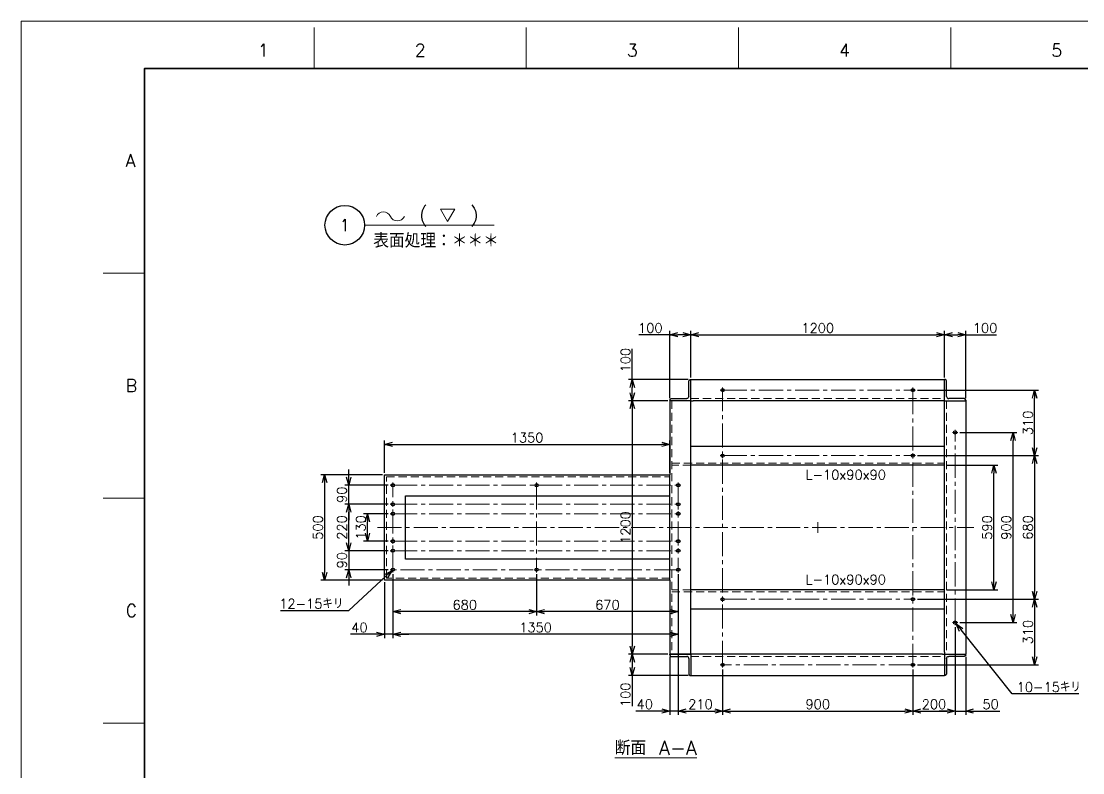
# Model space of a CAD drawing. Header units: millimetres. Extents: x 0 to 12423, y -72 to 8744.
# Drawn here: x 0 to 5022, y 5186 to 8744 of the extents above; entities that cross this region are included whole.
import ezdxf
from ezdxf import colors
from ezdxf.entities.mleader import LeaderData, LeaderLine
from ezdxf.enums import TextEntityAlignment as Align
from ezdxf.math import Vec2, Vec3

# ---------------------------------------------------------------- set-up
doc = ezdxf.new("R2010")
doc.units = ezdxf.units.MM
doc.header["$LTSCALE"] = 6
doc.header["$PDMODE"] = 99
doc.header["$PDSIZE"] = 1
doc.linetypes.add('CENTER2', pattern=[28.575, 19.05, -3.175, 3.175, -3.175])
doc.linetypes.add('HIDDEN', pattern=[9.525, 6.35, -3.175])
for name, color, linetype, lineweight in [('04_HIDDEN', 2, 'HIDDEN', 13), ('05_CENTER', 4, 'CENTER2', 13), ('07_TEXT', 3, 'Continuous', 13), ('08_DIM', 3, 'Continuous', 13), ('90_FRAME', 5, 'Continuous', 35)]:
    doc.layers.add(name, color=color, linetype=linetype, lineweight=lineweight)
doc.layers.add('10_DRAFT', color=8, linetype='Continuous', lineweight=0, plot=False)
doc.layers.add('91_BLANK', color=5, linetype='Continuous', lineweight=0, plot=False)
doc.styles.add('KSS_TXT', font='txt.shx', dxfattribs={"bigfont": 'extfont2.shx'})
doc.styles.get("Standard").update_dxf_attribs({"font": 'txt.shx', "bigfont": 'extfont2.shx'})
doc.dimstyles.new('KSS_DIM', dxfattribs={"dimscale": 15, "dimtxt": 3, "dimasz": 2.5, "dimexe": 1.25, "dimexo": 0.625, "dimtad": 1, "dimdsep": 46, "dimtxsty": 'KSS_TXT', "dimblk": 'OPEN30', "dimcen": 0, "dimazin": 2, "dimtfac": 0.75, "dimtmove": 0, "dimatfit": 3, "dimldrblk": 'OPEN30', "dimfxl": 1.25, "dimtolj": 1, "dimarcsym": 0})
doc.dimstyles.new('KSS_DIM$3', dxfattribs={"dimscale": 15, "dimtxt": 3, "dimasz": 2.5, "dimexe": 1.25, "dimexo": 0.625, "dimtad": 1, "dimtih": 1, "dimtoh": 1, "dimdsep": 46, "dimtxsty": 'KSS_TXT', "dimblk": 'OPEN30', "dimcen": 0, "dimazin": 2, "dimtfac": 0.75, "dimtofl": 0, "dimtmove": 0, "dimatfit": 3, "dimldrblk": 'OPEN30', "dimfxl": 1.25, "dimtolj": 1, "dimarcsym": 0})

# ---------------------------------------------------------------- blocks, each defined once
blk = doc.blocks.new('AM_BALLOON1')
at = {"transparency": 16777216}
blk.add_circle((0, 0), 5, dxfattribs=at)
blk.add_attdef('B_NUMBER', text='', height=3, dxfattribs=at).set_placement((0, 0), align=Align.MIDDLE_CENTER)
blk = doc.blocks.new('_OPEN')
at = {"color": 0, "linetype": 'ByBlock'}
for p, q in [((-1, 0.17), (0, 0)), ((0, 0), (-1, -0.17)), ((0, 0), (-1, 0))]:
    blk.add_line(p, q, dxfattribs=at)
blk = doc.blocks.new('p1ba05')
for centre, start, end in [((-2.95, 0.29), 24.2276, 155.5758), ((0, 1.62), 204.2276, 335.5758)]:
    blk.add_arc(centre, 1.62, start, end)
blk = doc.blocks.new('p1ba01')
for p, q in [((0, 0), (-1.5, 2.6)), ((-1.5, 2.6), (1.5, 2.6)), ((1.5, 2.6), (0, 0))]:
    blk.add_line(p, q)
blk = doc.blocks.new('A$C2B834F33')
at = {"color": 0}
for p, q in [((0, 0), (-100, 0)), ((-100, -3), (-100, 0)), ((0, 0), (0, -100)), ((-93, -10), (-20, -10)), ((-10, -20), (-10, -93)), ((-3, -100), (0, -100))]:
    blk.add_line(p, q, dxfattribs=at)
for centre, radius, start, end in [((-93, -3), 7, 180, 270), ((-20, -20), 10, 0, 90), ((-3, -93), 7, 180, 270)]:
    blk.add_arc(centre, radius, start, end, dxfattribs=at)
blk = doc.blocks.new('_Open30')
at = {"color": 0, "linetype": 'ByBlock', "lineweight": -2}
for p, q in [((-1, 0.27), (0, 0)), ((0, 0), (-1, -0.27)), ((0, 0), (-1, 0))]:
    blk.add_line(p, q, dxfattribs=at)
blk = doc.blocks.new('*D168')
at = {"layer": '08_DIM', "color": 0, "lineweight": -2, "transparency": 16777216}
for p, q in [((4377.8, 6642.5), (4620.7, 6642.5)), ((4601.9, 6090), (4601.9, 6605)), ((4377.8, 6052.5), (4620.7, 6052.5))]:
    blk.add_line(p, q, dxfattribs=at)
at = {"layer": 'Defpoints', "color": 0, "transparency": 16777216}
for p in [(4368.5, 6642.5), (4601.9, 6642.5), (4368.5, 6052.5)]:
    blk.add_point(p, dxfattribs=at)
at = {"layer": '08_DIM', "color": 0, "lineweight": -2, "transparency": 16777216, "xscale": 37.5, "yscale": 37.5, "zscale": 37.5}
for p, rotation in [((4601.9, 6642.5), 90), ((4601.9, 6052.5), 270)]:
    blk.add_blockref('_Open30', p, dxfattribs=dict(at, rotation=rotation))
at = {"layer": '08_DIM', "color": 0, "transparency": 16777216, "insert": (4570.1, 6347.5), "char_height": 45, "attachment_point": 5, "rotation": 90, "style": 'KSS_TXT'}
blk.add_mtext('\\A1;590', dxfattribs=at)
blk = doc.blocks.new('*D169')
at = {"layer": '08_DIM', "color": 0, "lineweight": -2, "transparency": 16777216}
for p, q in [((4240.2, 6687.5), (4813.5, 6687.5)), ((4794.8, 6650), (4794.8, 6045)), ((4240.2, 6007.5), (4813.5, 6007.5))]:
    blk.add_line(p, q, dxfattribs=at)
at = {"layer": 'Defpoints', "color": 0, "transparency": 16777216}
for p in [(4230.8, 6687.5), (4230.8, 6007.5), (4794.8, 6007.5)]:
    blk.add_point(p, dxfattribs=at)
at = {"layer": '08_DIM', "color": 0, "lineweight": -2, "transparency": 16777216, "xscale": 37.5, "yscale": 37.5, "zscale": 37.5}
for p, rotation in [((4794.8, 6687.5), 90), ((4794.8, 6007.5), 270)]:
    blk.add_blockref('_Open30', p, dxfattribs=dict(at, rotation=rotation))
at = {"layer": '08_DIM', "color": 0, "transparency": 16777216, "insert": (4762.9, 6347.5), "char_height": 45, "attachment_point": 5, "rotation": 90, "style": 'KSS_TXT'}
blk.add_mtext('\\A1;680', dxfattribs=at)
blk = doc.blocks.new('*D170')
at = {"layer": '08_DIM', "color": 0, "lineweight": -2, "transparency": 16777216}
for p, q in [((4240.2, 6007.5), (4813.5, 6007.5)), ((4794.8, 5970), (4794.8, 5735)), ((4240.2, 5697.5), (4813.5, 5697.5))]:
    blk.add_line(p, q, dxfattribs=at)
at = {"layer": 'Defpoints', "color": 0, "transparency": 16777216}
for p in [(4230.8, 6007.5), (4230.8, 5697.5), (4794.8, 5697.5)]:
    blk.add_point(p, dxfattribs=at)
at = {"layer": '08_DIM', "color": 0, "lineweight": -2, "transparency": 16777216, "xscale": 37.5, "yscale": 37.5, "zscale": 37.5}
for p, rotation in [((4794.8, 6007.5), 90), ((4794.8, 5697.5), 270)]:
    blk.add_blockref('_Open30', p, dxfattribs=dict(at, rotation=rotation))
at = {"layer": '08_DIM', "color": 0, "transparency": 16777216, "insert": (4762.9, 5852.5), "char_height": 45, "attachment_point": 5, "rotation": 90, "style": 'KSS_TXT'}
blk.add_mtext('\\A1;310', dxfattribs=at)
blk = doc.blocks.new('*D171')
at = {"layer": '08_DIM', "color": 0, "lineweight": -2, "transparency": 16777216}
for p, q in [((4440.2, 6797.5), (4711.2, 6797.5)), ((4692.5, 5935), (4692.5, 6760)), ((4440.2, 5897.5), (4711.2, 5897.5))]:
    blk.add_line(p, q, dxfattribs=at)
at = {"layer": 'Defpoints', "color": 0, "transparency": 16777216}
for p in [(4430.8, 6797.5), (4692.5, 6797.5), (4430.8, 5897.5)]:
    blk.add_point(p, dxfattribs=at)
at = {"layer": '08_DIM', "color": 0, "lineweight": -2, "transparency": 16777216, "xscale": 37.5, "yscale": 37.5, "zscale": 37.5}
for p, rotation in [((4692.5, 6797.5), 90), ((4692.5, 5897.5), 270)]:
    blk.add_blockref('_Open30', p, dxfattribs=dict(at, rotation=rotation))
at = {"layer": '08_DIM', "color": 0, "transparency": 16777216, "insert": (4660.6, 6347.5), "char_height": 45, "attachment_point": 5, "rotation": 90, "style": 'KSS_TXT'}
blk.add_mtext('\\A1;900', dxfattribs=at)
blk = doc.blocks.new('*D172')
at = {"layer": '08_DIM', "color": 0, "lineweight": -2, "transparency": 16777216}
for p, q in [((4240.2, 6997.5), (4813.5, 6997.5)), ((4794.8, 6725), (4794.8, 6960)), ((4240.2, 6687.5), (4813.5, 6687.5))]:
    blk.add_line(p, q, dxfattribs=at)
at = {"layer": 'Defpoints', "color": 0, "transparency": 16777216}
for p in [(4230.8, 6997.5), (4794.8, 6997.5), (4230.8, 6687.5)]:
    blk.add_point(p, dxfattribs=at)
at = {"layer": '08_DIM', "color": 0, "lineweight": -2, "transparency": 16777216, "xscale": 37.5, "yscale": 37.5, "zscale": 37.5}
for p, rotation in [((4794.8, 6997.5), 90), ((4794.8, 6687.5), 270)]:
    blk.add_blockref('_Open30', p, dxfattribs=dict(at, rotation=rotation))
at = {"layer": '08_DIM', "color": 0, "transparency": 16777216, "insert": (4762.9, 6842.5), "char_height": 45, "attachment_point": 5, "rotation": 90, "style": 'KSS_TXT'}
blk.add_mtext('\\A1;310', dxfattribs=at)
blk = doc.blocks.new('*D173')
at = {"layer": '08_DIM', "color": 0, "lineweight": -2, "transparency": 16777216}
for p, q in [((3318.5, 5675.8), (3318.5, 5460.2)), ((4218.5, 5675.8), (4218.5, 5460.2)), ((3356, 5478.9), (4181, 5478.9))]:
    blk.add_line(p, q, dxfattribs=at)
at = {"layer": 'Defpoints', "color": 0, "transparency": 16777216}
for p in [(3318.5, 5685.2), (4218.5, 5685.2), (4218.5, 5478.9)]:
    blk.add_point(p, dxfattribs=at)
at = {"layer": '08_DIM', "color": 0, "lineweight": -2, "transparency": 16777216, "xscale": 37.5, "yscale": 37.5, "zscale": 37.5, "rotation": 180}
blk.add_blockref('_Open30', (3318.5, 5478.9), dxfattribs=at)
at = {"layer": '08_DIM', "color": 0, "lineweight": -2, "transparency": 16777216, "xscale": 37.5, "yscale": 37.5, "zscale": 37.5}
blk.add_blockref('_Open30', (4218.5, 5478.9), dxfattribs=at)
at = {"layer": '08_DIM', "color": 0, "transparency": 16777216, "insert": (3768.5, 5510.8), "char_height": 45, "attachment_point": 5, "style": 'KSS_TXT'}
blk.add_mtext('\\A1;900', dxfattribs=at)
blk = doc.blocks.new('*D174')
at = {"layer": '08_DIM', "color": 0, "lineweight": -2, "transparency": 16777216}
for p, q in [((4418.5, 5875.8), (4418.5, 5460.2)), ((4218.5, 5675.8), (4218.5, 5460.2)), ((4256, 5478.9), (4381, 5478.9))]:
    blk.add_line(p, q, dxfattribs=at)
at = {"layer": 'Defpoints', "color": 0, "transparency": 16777216}
for p in [(4418.5, 5885.2), (4218.5, 5685.2), (4418.5, 5478.9)]:
    blk.add_point(p, dxfattribs=at)
at = {"layer": '08_DIM', "color": 0, "lineweight": -2, "transparency": 16777216, "xscale": 37.5, "yscale": 37.5, "zscale": 37.5, "rotation": 180}
blk.add_blockref('_Open30', (4218.5, 5478.9), dxfattribs=at)
at = {"layer": '08_DIM', "color": 0, "lineweight": -2, "transparency": 16777216, "xscale": 37.5, "yscale": 37.5, "zscale": 37.5}
blk.add_blockref('_Open30', (4418.5, 5478.9), dxfattribs=at)
at = {"layer": '08_DIM', "color": 0, "transparency": 16777216, "insert": (4318.5, 5510.8), "char_height": 45, "attachment_point": 5, "style": 'KSS_TXT'}
blk.add_mtext('\\A1;200', dxfattribs=at)
blk = doc.blocks.new('*D175')
at = {"layer": '08_DIM', "color": 0, "lineweight": -2, "transparency": 16777216}
for p, q in [((3108.5, 6125.8), (3108.5, 5460.2)), ((3318.5, 5675.8), (3318.5, 5460.2)), ((3146, 5478.9), (3281, 5478.9))]:
    blk.add_line(p, q, dxfattribs=at)
at = {"layer": 'Defpoints', "color": 0, "transparency": 16777216}
for p in [(3108.5, 6135.2), (3318.5, 5685.2), (3318.5, 5478.9)]:
    blk.add_point(p, dxfattribs=at)
at = {"layer": '08_DIM', "color": 0, "lineweight": -2, "transparency": 16777216, "xscale": 37.5, "yscale": 37.5, "zscale": 37.5, "rotation": 180}
blk.add_blockref('_Open30', (3108.5, 5478.9), dxfattribs=at)
at = {"layer": '08_DIM', "color": 0, "lineweight": -2, "transparency": 16777216, "xscale": 37.5, "yscale": 37.5, "zscale": 37.5}
blk.add_blockref('_Open30', (3318.5, 5478.9), dxfattribs=at)
at = {"layer": '08_DIM', "color": 0, "transparency": 16777216, "insert": (3213.5, 5510.8), "char_height": 45, "attachment_point": 5, "style": 'KSS_TXT'}
blk.add_mtext('\\A1;210', dxfattribs=at)
blk = doc.blocks.new('*D176')
at = {"layer": '08_DIM', "color": 0, "lineweight": -2, "transparency": 16777216}
for p, q in [((1758.5, 6125.8), (1758.5, 5823.7)), ((3108.5, 6125.8), (3108.5, 5823.7)), ((3071, 5842.4), (1796, 5842.4))]:
    blk.add_line(p, q, dxfattribs=at)
at = {"layer": 'Defpoints', "color": 0, "transparency": 16777216}
for p in [(1758.5, 6135.2), (3108.5, 6135.2), (1758.5, 5842.4)]:
    blk.add_point(p, dxfattribs=at)
at = {"layer": '08_DIM', "color": 0, "lineweight": -2, "transparency": 16777216, "xscale": 37.5, "yscale": 37.5, "zscale": 37.5, "rotation": 180}
blk.add_blockref('_Open30', (1758.5, 5842.4), dxfattribs=at)
at = {"layer": '08_DIM', "color": 0, "lineweight": -2, "transparency": 16777216, "xscale": 37.5, "yscale": 37.5, "zscale": 37.5}
blk.add_blockref('_Open30', (3108.5, 5842.4), dxfattribs=at)
at = {"layer": '08_DIM', "color": 0, "transparency": 16777216, "insert": (2433.5, 5874.3), "char_height": 45, "attachment_point": 5, "style": 'KSS_TXT'}
blk.add_mtext('\\A1;1350', dxfattribs=at)
blk = doc.blocks.new('*D177')
at = {"layer": '08_DIM', "color": 0, "lineweight": -2, "transparency": 16777216}
for p, q in [((2438.5, 6125.8), (2438.5, 5930.5)), ((3108.5, 6125.8), (3108.5, 5930.5)), ((3071, 5949.2), (2476, 5949.2))]:
    blk.add_line(p, q, dxfattribs=at)
at = {"layer": 'Defpoints', "color": 0, "transparency": 16777216}
for p in [(2438.5, 6135.2), (3108.5, 6135.2), (2438.5, 5949.2)]:
    blk.add_point(p, dxfattribs=at)
at = {"layer": '08_DIM', "color": 0, "lineweight": -2, "transparency": 16777216, "xscale": 37.5, "yscale": 37.5, "zscale": 37.5, "rotation": 180}
blk.add_blockref('_Open30', (2438.5, 5949.2), dxfattribs=at)
at = {"layer": '08_DIM', "color": 0, "lineweight": -2, "transparency": 16777216, "xscale": 37.5, "yscale": 37.5, "zscale": 37.5}
blk.add_blockref('_Open30', (3108.5, 5949.2), dxfattribs=at)
at = {"layer": '08_DIM', "color": 0, "transparency": 16777216, "insert": (2773.5, 5981.1), "char_height": 45, "attachment_point": 5, "style": 'KSS_TXT'}
blk.add_mtext('\\A1;670', dxfattribs=at)
blk = doc.blocks.new('*D178')
at = {"layer": '08_DIM', "color": 0, "lineweight": -2, "transparency": 16777216}
for p, q in [((1758.5, 6125.8), (1758.5, 5930.5)), ((2438.5, 6125.8), (2438.5, 5930.5)), ((2401, 5949.2), (1796, 5949.2))]:
    blk.add_line(p, q, dxfattribs=at)
at = {"layer": 'Defpoints', "color": 0, "transparency": 16777216}
for p in [(1758.5, 6135.2), (2438.5, 6135.2), (1758.5, 5949.2)]:
    blk.add_point(p, dxfattribs=at)
at = {"layer": '08_DIM', "color": 0, "lineweight": -2, "transparency": 16777216, "xscale": 37.5, "yscale": 37.5, "zscale": 37.5, "rotation": 180}
blk.add_blockref('_Open30', (1758.5, 5949.2), dxfattribs=at)
at = {"layer": '08_DIM', "color": 0, "lineweight": -2, "transparency": 16777216, "xscale": 37.5, "yscale": 37.5, "zscale": 37.5}
blk.add_blockref('_Open30', (2438.5, 5949.2), dxfattribs=at)
at = {"layer": '08_DIM', "color": 0, "transparency": 16777216, "insert": (2098.5, 5981.1), "char_height": 45, "attachment_point": 5, "style": 'KSS_TXT'}
blk.add_mtext('\\A1;680', dxfattribs=at)
blk = doc.blocks.new('*D179')
at = {"layer": '08_DIM', "color": 0, "lineweight": -2, "transparency": 16777216}
for p, q in [((1718.5, 6088.1), (1718.5, 5823.7)), ((1758.5, 6125.8), (1758.5, 5823.7)), ((1681, 5842.4), (1557.2, 5842.4)), ((1758.5, 5842.4), (1718.5, 5842.4)), ((1796, 5842.4), (1833.5, 5842.4))]:
    blk.add_line(p, q, dxfattribs=at)
at = {"layer": 'Defpoints', "color": 0, "transparency": 16777216}
for p in [(1758.5, 6135.2), (1718.5, 6097.5), (1718.5, 5842.4)]:
    blk.add_point(p, dxfattribs=at)
at = {"layer": '08_DIM', "color": 0, "lineweight": -2, "transparency": 16777216, "xscale": 37.5, "yscale": 37.5, "zscale": 37.5}
blk.add_blockref('_Open30', (1718.5, 5842.4), dxfattribs=at)
at = {"layer": '08_DIM', "color": 0, "lineweight": -2, "transparency": 16777216, "xscale": 37.5, "yscale": 37.5, "zscale": 37.5, "rotation": 180}
blk.add_blockref('_Open30', (1758.5, 5842.4), dxfattribs=at)
at = {"layer": '08_DIM', "color": 0, "transparency": 16777216, "insert": (1600.3, 5874.3), "char_height": 45, "attachment_point": 5, "style": 'KSS_TXT'}
blk.add_mtext('\\A1;40', dxfattribs=at)
blk = doc.blocks.new('*D180')
at = {"layer": '08_DIM', "color": 0, "lineweight": -2, "transparency": 16777216}
for p, q in [((1736.7, 6412.5), (1619.5, 6412.5)), ((1638.3, 6320), (1638.3, 6375)), ((1736.7, 6282.5), (1619.5, 6282.5))]:
    blk.add_line(p, q, dxfattribs=at)
at = {"layer": 'Defpoints', "color": 0, "transparency": 16777216}
for p in [(1638.3, 6412.5), (1746.1, 6412.5), (1746.1, 6282.5)]:
    blk.add_point(p, dxfattribs=at)
at = {"layer": '08_DIM', "color": 0, "lineweight": -2, "transparency": 16777216, "xscale": 37.5, "yscale": 37.5, "zscale": 37.5}
for p, rotation in [((1638.3, 6412.5), 90), ((1638.3, 6282.5), 270)]:
    blk.add_blockref('_Open30', p, dxfattribs=dict(at, rotation=rotation))
at = {"layer": '08_DIM', "color": 0, "transparency": 16777216, "insert": (1606.4, 6347.5), "char_height": 45, "attachment_point": 5, "rotation": 90, "style": 'KSS_TXT'}
blk.add_mtext('\\A1;130', dxfattribs=at)
blk = doc.blocks.new('*D181')
at = {"layer": '08_DIM', "color": 0, "lineweight": -2, "transparency": 16777216}
for p, q in [((1736.7, 6457.5), (1530.5, 6457.5)), ((1549.2, 6275), (1549.2, 6420)), ((1736.7, 6237.5), (1530.5, 6237.5))]:
    blk.add_line(p, q, dxfattribs=at)
at = {"layer": 'Defpoints', "color": 0, "transparency": 16777216}
for p in [(1549.2, 6457.5), (1746.1, 6457.5), (1746.1, 6237.5)]:
    blk.add_point(p, dxfattribs=at)
at = {"layer": '08_DIM', "color": 0, "lineweight": -2, "transparency": 16777216, "xscale": 37.5, "yscale": 37.5, "zscale": 37.5}
for p, rotation in [((1549.2, 6457.5), 90), ((1549.2, 6237.5), 270)]:
    blk.add_blockref('_Open30', p, dxfattribs=dict(at, rotation=rotation))
at = {"layer": '08_DIM', "color": 0, "transparency": 16777216, "insert": (1517.3, 6347.5), "char_height": 45, "attachment_point": 5, "rotation": 90, "style": 'KSS_TXT'}
blk.add_mtext('\\A1;220', dxfattribs=at)
blk = doc.blocks.new('*D182')
at = {"layer": '08_DIM', "color": 0, "lineweight": -2, "transparency": 16777216}
for p, q in [((1549.2, 6585), (1549.2, 6622.5)), ((1736.7, 6547.5), (1530.5, 6547.5)), ((1549.2, 6457.5), (1549.2, 6547.5)), ((1736.7, 6457.5), (1530.5, 6457.5)), ((1549.2, 6420), (1549.2, 6382.5))]:
    blk.add_line(p, q, dxfattribs=at)
at = {"layer": 'Defpoints', "color": 0, "transparency": 16777216}
for p in [(1549.2, 6547.5), (1746.1, 6547.5), (1746.1, 6457.5)]:
    blk.add_point(p, dxfattribs=at)
at = {"layer": '08_DIM', "color": 0, "lineweight": -2, "transparency": 16777216, "xscale": 37.5, "yscale": 37.5, "zscale": 37.5}
for p, rotation in [((1549.2, 6547.5), 270), ((1549.2, 6457.5), 90)]:
    blk.add_blockref('_Open30', p, dxfattribs=dict(at, rotation=rotation))
at = {"layer": '08_DIM', "color": 0, "transparency": 16777216, "insert": (1517.3, 6502.5), "char_height": 45, "attachment_point": 5, "rotation": 90, "style": 'KSS_TXT'}
blk.add_mtext('\\A1;90', dxfattribs=at)
blk = doc.blocks.new('*D183')
at = {"layer": '08_DIM', "color": 0, "lineweight": -2, "transparency": 16777216}
for p, q in [((1549.2, 6275), (1549.2, 6312.5)), ((1736.7, 6237.5), (1530.5, 6237.5)), ((1549.2, 6237.5), (1549.2, 6147.5)), ((1736.7, 6147.5), (1530.5, 6147.5)), ((1549.2, 6110), (1549.2, 6072.5))]:
    blk.add_line(p, q, dxfattribs=at)
at = {"layer": 'Defpoints', "color": 0, "transparency": 16777216}
for p in [(1746.1, 6237.5), (1549.2, 6147.5), (1746.1, 6147.5)]:
    blk.add_point(p, dxfattribs=at)
at = {"layer": '08_DIM', "color": 0, "lineweight": -2, "transparency": 16777216, "xscale": 37.5, "yscale": 37.5, "zscale": 37.5}
for p, rotation in [((1549.2, 6237.5), 270), ((1549.2, 6147.5), 90)]:
    blk.add_blockref('_Open30', p, dxfattribs=dict(at, rotation=rotation))
at = {"layer": '08_DIM', "color": 0, "transparency": 16777216, "insert": (1517.3, 6192.5), "char_height": 45, "attachment_point": 5, "rotation": 90, "style": 'KSS_TXT'}
blk.add_mtext('\\A1;90', dxfattribs=at)
blk = doc.blocks.new('*D184')
at = {"layer": '08_DIM', "color": 0, "lineweight": -2, "transparency": 16777216}
for p, q in [((1709.1, 6597.5), (1416.8, 6597.5)), ((1435.5, 6560), (1435.5, 6135)), ((1709.1, 6097.5), (1416.8, 6097.5))]:
    blk.add_line(p, q, dxfattribs=at)
at = {"layer": 'Defpoints', "color": 0, "transparency": 16777216}
for p in [(1718.5, 6597.5), (1435.5, 6097.5), (1718.5, 6097.5)]:
    blk.add_point(p, dxfattribs=at)
at = {"layer": '08_DIM', "color": 0, "lineweight": -2, "transparency": 16777216, "xscale": 37.5, "yscale": 37.5, "zscale": 37.5}
for p, rotation in [((1435.5, 6597.5), 90), ((1435.5, 6097.5), 270)]:
    blk.add_blockref('_Open30', p, dxfattribs=dict(at, rotation=rotation))
at = {"layer": '08_DIM', "color": 0, "transparency": 16777216, "insert": (1403.7, 6347.5), "char_height": 45, "attachment_point": 5, "rotation": 90, "style": 'KSS_TXT'}
blk.add_mtext('\\A1;500', dxfattribs=at)
blk = doc.blocks.new('*D185')
at = {"layer": '08_DIM', "color": 0, "lineweight": -2, "transparency": 16777216}
for p, q in [((2891.2, 7047.5), (2891.2, 7193.7)), ((3156.1, 7047.5), (2872.5, 7047.5)), ((2891.2, 6985), (2891.2, 7010)), ((3059.1, 6947.5), (2872.5, 6947.5))]:
    blk.add_line(p, q, dxfattribs=at)
at = {"layer": 'Defpoints', "color": 0, "transparency": 16777216}
for p in [(2891.2, 7047.5), (3165.5, 7047.5), (3068.5, 6947.5)]:
    blk.add_point(p, dxfattribs=at)
at = {"layer": '08_DIM', "color": 0, "lineweight": -2, "transparency": 16777216, "xscale": 37.5, "yscale": 37.5, "zscale": 37.5}
for p, rotation in [((2891.2, 7047.5), 90), ((2891.2, 6947.5), 270)]:
    blk.add_blockref('_Open30', p, dxfattribs=dict(at, rotation=rotation))
at = {"layer": '08_DIM', "color": 0, "transparency": 16777216, "insert": (2859.3, 7139.4), "char_height": 45, "attachment_point": 5, "rotation": 90, "style": 'KSS_TXT'}
blk.add_mtext('\\A1;100', dxfattribs=at)
blk = doc.blocks.new('*D186')
at = {"layer": '08_DIM', "color": 0, "lineweight": -2, "transparency": 16777216}
for p, q in [((3059.1, 6947.5), (2872.5, 6947.5)), ((2891.2, 6910), (2891.2, 5785)), ((3059.1, 5747.5), (2872.5, 5747.5))]:
    blk.add_line(p, q, dxfattribs=at)
at = {"layer": 'Defpoints', "color": 0, "transparency": 16777216}
for p in [(3068.5, 6947.5), (2891.2, 5747.5), (3068.5, 5747.5)]:
    blk.add_point(p, dxfattribs=at)
at = {"layer": '08_DIM', "color": 0, "lineweight": -2, "transparency": 16777216, "xscale": 37.5, "yscale": 37.5, "zscale": 37.5}
for p, rotation in [((2891.2, 6947.5), 90), ((2891.2, 5747.5), 270)]:
    blk.add_blockref('_Open30', p, dxfattribs=dict(at, rotation=rotation))
at = {"layer": '08_DIM', "color": 0, "transparency": 16777216, "insert": (2859.3, 6347.5), "char_height": 45, "attachment_point": 5, "rotation": 90, "style": 'KSS_TXT'}
blk.add_mtext('\\A1;1200', dxfattribs=at)
blk = doc.blocks.new('*D187')
at = {"layer": '08_DIM', "color": 0, "lineweight": -2, "transparency": 16777216}
for p, q in [((3059.1, 5747.5), (2872.5, 5747.5)), ((2891.2, 5710), (2891.2, 5685)), ((3156.1, 5647.5), (2872.5, 5647.5)), ((2891.2, 5647.5), (2891.2, 5501.2))]:
    blk.add_line(p, q, dxfattribs=at)
at = {"layer": 'Defpoints', "color": 0, "transparency": 16777216}
for p in [(3068.5, 5747.5), (2891.2, 5647.5), (3165.5, 5647.5)]:
    blk.add_point(p, dxfattribs=at)
at = {"layer": '08_DIM', "color": 0, "lineweight": -2, "transparency": 16777216, "xscale": 37.5, "yscale": 37.5, "zscale": 37.5}
for p, rotation in [((2891.2, 5747.5), 90), ((2891.2, 5647.5), 270)]:
    blk.add_blockref('_Open30', p, dxfattribs=dict(at, rotation=rotation))
at = {"layer": '08_DIM', "color": 0, "transparency": 16777216, "insert": (2859.3, 5555.6), "char_height": 45, "attachment_point": 5, "rotation": 90, "style": 'KSS_TXT'}
blk.add_mtext('\\A1;100', dxfattribs=at)
blk = doc.blocks.new('*D188')
at = {"layer": '08_DIM', "color": 0, "lineweight": -2, "transparency": 16777216}
for p, q in [((3068.5, 7259.9), (2922.2, 7259.9)), ((3068.5, 6959.9), (3068.5, 7278.7)), ((3131, 7259.9), (3106, 7259.9)), ((3168.5, 7056.9), (3168.5, 7278.7))]:
    blk.add_line(p, q, dxfattribs=at)
at = {"layer": 'Defpoints', "color": 0, "transparency": 16777216}
for p in [(3068.5, 7259.9), (3168.5, 7047.5), (3068.5, 6950.5)]:
    blk.add_point(p, dxfattribs=at)
at = {"layer": '08_DIM', "color": 0, "lineweight": -2, "transparency": 16777216, "xscale": 37.5, "yscale": 37.5, "zscale": 37.5, "rotation": 180}
blk.add_blockref('_Open30', (3068.5, 7259.9), dxfattribs=at)
at = {"layer": '08_DIM', "color": 0, "lineweight": -2, "transparency": 16777216, "xscale": 37.5, "yscale": 37.5, "zscale": 37.5}
blk.add_blockref('_Open30', (3168.5, 7259.9), dxfattribs=at)
at = {"layer": '08_DIM', "color": 0, "transparency": 16777216, "insert": (2976.6, 7291.8), "char_height": 45, "attachment_point": 5, "style": 'KSS_TXT'}
blk.add_mtext('\\A1;100', dxfattribs=at)
blk = doc.blocks.new('*D189')
at = {"layer": '08_DIM', "color": 0, "lineweight": -2, "transparency": 16777216}
for p, q in [((3168.5, 7056.9), (3168.5, 7278.7)), ((3206, 7259.9), (4331, 7259.9)), ((4368.5, 7056.9), (4368.5, 7278.7))]:
    blk.add_line(p, q, dxfattribs=at)
at = {"layer": 'Defpoints', "color": 0, "transparency": 16777216}
for p in [(4368.5, 7259.9), (3168.5, 7047.5), (4368.5, 7047.5)]:
    blk.add_point(p, dxfattribs=at)
at = {"layer": '08_DIM', "color": 0, "lineweight": -2, "transparency": 16777216, "xscale": 37.5, "yscale": 37.5, "zscale": 37.5, "rotation": 180}
blk.add_blockref('_Open30', (3168.5, 7259.9), dxfattribs=at)
at = {"layer": '08_DIM', "color": 0, "lineweight": -2, "transparency": 16777216, "xscale": 37.5, "yscale": 37.5, "zscale": 37.5}
blk.add_blockref('_Open30', (4368.5, 7259.9), dxfattribs=at)
at = {"layer": '08_DIM', "color": 0, "transparency": 16777216, "insert": (3768.5, 7291.8), "char_height": 45, "attachment_point": 5, "style": 'KSS_TXT'}
blk.add_mtext('\\A1;1200', dxfattribs=at)
blk = doc.blocks.new('*D190')
at = {"layer": '08_DIM', "color": 0, "lineweight": -2, "transparency": 16777216}
for p, q in [((4368.5, 7056.9), (4368.5, 7278.7)), ((4406, 7259.9), (4431, 7259.9)), ((4468.5, 6959.9), (4468.5, 7278.7)), ((4468.5, 7259.9), (4614.7, 7259.9))]:
    blk.add_line(p, q, dxfattribs=at)
at = {"layer": 'Defpoints', "color": 0, "transparency": 16777216}
for p in [(4468.5, 7259.9), (4368.5, 7047.5), (4468.5, 6950.5)]:
    blk.add_point(p, dxfattribs=at)
at = {"layer": '08_DIM', "color": 0, "lineweight": -2, "transparency": 16777216, "xscale": 37.5, "yscale": 37.5, "zscale": 37.5, "rotation": 180}
blk.add_blockref('_Open30', (4368.5, 7259.9), dxfattribs=at)
at = {"layer": '08_DIM', "color": 0, "lineweight": -2, "transparency": 16777216, "xscale": 37.5, "yscale": 37.5, "zscale": 37.5}
blk.add_blockref('_Open30', (4468.5, 7259.9), dxfattribs=at)
at = {"layer": '08_DIM', "color": 0, "transparency": 16777216, "insert": (4560.3, 7291.8), "char_height": 45, "attachment_point": 5, "style": 'KSS_TXT'}
blk.add_mtext('\\A1;100', dxfattribs=at)
blk = doc.blocks.new('*D192')
at = {"layer": '08_DIM', "color": 0, "lineweight": -2, "transparency": 16777216}
for p, q in [((1718.5, 6606.9), (1718.5, 6759.7)), ((1756, 6740.9), (3031, 6740.9)), ((3068.5, 6606.9), (3068.5, 6759.7))]:
    blk.add_line(p, q, dxfattribs=at)
at = {"layer": 'Defpoints', "color": 0, "transparency": 16777216}
for p in [(3068.5, 6740.9), (1718.5, 6597.5), (3068.5, 6597.5)]:
    blk.add_point(p, dxfattribs=at)
at = {"layer": '08_DIM', "color": 0, "lineweight": -2, "transparency": 16777216, "xscale": 37.5, "yscale": 37.5, "zscale": 37.5, "rotation": 180}
blk.add_blockref('_Open30', (1718.5, 6740.9), dxfattribs=at)
at = {"layer": '08_DIM', "color": 0, "lineweight": -2, "transparency": 16777216, "xscale": 37.5, "yscale": 37.5, "zscale": 37.5}
blk.add_blockref('_Open30', (3068.5, 6740.9), dxfattribs=at)
at = {"layer": '08_DIM', "color": 0, "transparency": 16777216, "insert": (2393.5, 6772.8), "char_height": 45, "attachment_point": 5, "style": 'KSS_TXT'}
blk.add_mtext('\\A1;1350', dxfattribs=at)
blk = doc.blocks.new('*D193')
at = {"layer": '08_DIM', "color": 0, "lineweight": -2, "transparency": 16777216}
for p, q in [((3108.5, 6125.8), (3108.5, 5460.2)), ((3068.5, 5735.1), (3068.5, 5460.2)), ((3031, 5478.9), (2907.2, 5478.9)), ((3108.5, 5478.9), (3068.5, 5478.9)), ((3146, 5478.9), (3183.5, 5478.9))]:
    blk.add_line(p, q, dxfattribs=at)
at = {"layer": 'Defpoints', "color": 0, "transparency": 16777216}
for p in [(3108.5, 6135.2), (3068.5, 5744.5), (3068.5, 5478.9)]:
    blk.add_point(p, dxfattribs=at)
at = {"layer": '08_DIM', "color": 0, "lineweight": -2, "transparency": 16777216, "xscale": 37.5, "yscale": 37.5, "zscale": 37.5}
blk.add_blockref('_Open30', (3068.5, 5478.9), dxfattribs=at)
at = {"layer": '08_DIM', "color": 0, "lineweight": -2, "transparency": 16777216, "xscale": 37.5, "yscale": 37.5, "zscale": 37.5, "rotation": 180}
blk.add_blockref('_Open30', (3108.5, 5478.9), dxfattribs=at)
at = {"layer": '08_DIM', "color": 0, "transparency": 16777216, "insert": (2950.3, 5510.8), "char_height": 45, "attachment_point": 5, "style": 'KSS_TXT'}
blk.add_mtext('\\A1;40', dxfattribs=at)
blk = doc.blocks.new('*D194')
at = {"layer": '08_DIM', "color": 0, "lineweight": -2, "transparency": 16777216}
for p, q in [((4418.5, 5875.8), (4418.5, 5460.2)), ((4468.5, 5735.1), (4468.5, 5460.2)), ((4381, 5478.9), (4343.5, 5478.9)), ((4418.5, 5478.9), (4468.5, 5478.9)), ((4506, 5478.9), (4629.7, 5478.9))]:
    blk.add_line(p, q, dxfattribs=at)
at = {"layer": 'Defpoints', "color": 0, "transparency": 16777216}
for p in [(4418.5, 5885.2), (4468.5, 5744.5), (4468.5, 5478.9)]:
    blk.add_point(p, dxfattribs=at)
at = {"layer": '08_DIM', "color": 0, "lineweight": -2, "transparency": 16777216, "xscale": 37.5, "yscale": 37.5, "zscale": 37.5}
blk.add_blockref('_Open30', (4418.5, 5478.9), dxfattribs=at)
at = {"layer": '08_DIM', "color": 0, "lineweight": -2, "transparency": 16777216, "xscale": 37.5, "yscale": 37.5, "zscale": 37.5, "rotation": 180}
blk.add_blockref('_Open30', (4468.5, 5478.9), dxfattribs=at)
at = {"layer": '08_DIM', "color": 0, "transparency": 16777216, "insert": (4586.6, 5510.8), "char_height": 45, "attachment_point": 5, "style": 'KSS_TXT'}
blk.add_mtext('\\A1;50', dxfattribs=at)
blk = doc.blocks.new('*D195')
at = {"layer": '08_DIM', "color": 0, "lineweight": -2, "transparency": 16777216}
for p, q in [((1550, 5954.8), (1725.4, 6116.9)), ((1227.1, 5954.8), (1550, 5954.8))]:
    blk.add_line(p, q, dxfattribs=at)
at = {"layer": 'Defpoints', "color": 0, "transparency": 16777216}
for p in [(1752.9, 6142.4), (1764, 6152.6)]:
    blk.add_point(p, dxfattribs=at)
at = {"layer": '08_DIM', "color": 0, "lineweight": -2, "transparency": 16777216, "xscale": 37.5, "yscale": 37.5, "zscale": 37.5, "rotation": 42.74506378973663}
blk.add_blockref('_Open30', (1752.9, 6142.4), dxfattribs=at)
at = {"layer": '08_DIM', "color": 0, "transparency": 16777216, "insert": (1372.6, 5986.7), "char_height": 45, "attachment_point": 5, "style": 'KSS_TXT'}
blk.add_mtext('\\A1;12-15キリ', dxfattribs=at)
blk = doc.blocks.new('*D196')
at = {"layer": '08_DIM', "color": 0, "lineweight": -2, "transparency": 16777216}
for p, q in [((4687.9, 5560.4), (4446.6, 5862.3)), ((5003.3, 5560.4), (4687.9, 5560.4))]:
    blk.add_line(p, q, dxfattribs=at)
at = {"layer": 'Defpoints', "color": 0, "transparency": 16777216}
for p in [(4413.8, 5903.4), (4423.1, 5891.6)]:
    blk.add_point(p, dxfattribs=at)
at = {"layer": '08_DIM', "color": 0, "lineweight": -2, "transparency": 16777216, "xscale": 37.5, "yscale": 37.5, "zscale": 37.5, "rotation": 128.6367521113721}
blk.add_blockref('_Open30', (4423.1, 5891.6), dxfattribs=at)
at = {"layer": '08_DIM', "color": 0, "transparency": 16777216, "insert": (4861.6, 5592.2), "char_height": 45, "attachment_point": 5, "style": 'KSS_TXT'}
blk.add_mtext('\\A1;10-15キリ', dxfattribs=at)

msp = doc.modelspace()

# ---------------------------------------------------------------- linework, layer by layer
at = {"color": 0}
for p, q in [((3168.456, 7047.493), (4368.456, 7047.493)), ((3068.456, 6947.493), (3068.456, 6597.493)), ((3168.456, 6947.493), (3178.456, 6947.493)), ((4358.456, 6947.493), (3178.456, 6947.493)), ((4368.456, 6947.493), (4358.456, 6947.493)), ((4368.456, 6937.493), (4368.456, 6947.493)), ((4368.456, 5757.493), (4368.456, 6937.493)), ((4468.456, 6947.493), (4468.456, 5747.493)), ((3168.456, 6732.493), (4368.456, 6732.493)), ((4368.456, 6642.493), (3168.456, 6642.493)), ((3068.456, 6097.493), (3068.456, 6597.493)), ((1818.456, 6197.493), (1818.456, 6497.493)), ((1818.456, 6497.493), (3068.456, 6497.493)), ((3068.456, 6197.493), (1818.456, 6197.493)), ((3068.456, 6097.493), (3068.456, 5747.493)), ((4368.456, 6052.493), (3168.456, 6052.493)), ((3168.456, 5962.493), (4368.456, 5962.493)), ((3068.456, 5747.493), (3168.456, 5747.493)), ((4358.456, 5747.493), (3168.456, 5747.493)), ((3168.456, 5747.493), (3168.456, 5647.493)), ((4358.456, 5747.493), (4368.456, 5747.493)), ((4368.456, 5757.493), (4368.456, 5747.493)), ((3168.456, 5647.493), (4368.456, 5647.493))]:
    msp.add_line(p, q, dxfattribs=at)
for points in [[(3168.456, 5747.493), (3168.456, 5747.493), (3168.456, 5747.493), (3168.456, 5747.493), (3168.456, 5747.493), (3168.456, 5747.493), (3168.456, 6947.493)], [(3068.456, 6097.493), (1718.456, 6097.493), (1718.456, 6597.493), (3068.456, 6597.493)]]:
    msp.add_lwpolyline(points, dxfattribs=at)
for centre in [(3318.456, 6997.493), (4218.456, 6997.493), (4418.456, 6797.493), (3318.456, 6687.493), (4218.456, 6687.493), (1758.456, 6547.493), (2438.456, 6547.493), (3108.456, 6547.493), (1758.456, 6457.493), (3108.456, 6457.493), (1758.456, 6412.493), (3108.456, 6412.493), (1758.456, 6282.493), (3108.456, 6282.493), (1758.456, 6237.493), (3108.456, 6237.493), (1758.456, 6147.493), (2438.456, 6147.493), (3108.456, 6147.493), (3318.456, 6007.493), (4218.456, 6007.493), (4418.456, 5897.493), (3318.456, 5697.493), (4218.456, 5697.493)]:
    msp.add_circle(centre, 7.5, dxfattribs=at)
at = {"layer": '04_HIDDEN'}
for p, q in [((3078.456, 6947.493), (3078.456, 5747.493)), ((3168.456, 6957.493), (4368.456, 6957.493)), ((4378.456, 6947.493), (4378.456, 5747.493)), ((3078.456, 6652.493), (4368.456, 6652.493)), ((3168.456, 6642.493), (3078.456, 6642.493)), ((1728.456, 6107.493), (1728.456, 6587.493)), ((1728.456, 6587.493), (3068.456, 6587.493)), ((3068.456, 6107.493), (1728.456, 6107.493)), ((3168.456, 6052.493), (3078.456, 6052.493)), ((3078.456, 6042.493), (4368.456, 6042.493)), ((3168.456, 5737.493), (4368.456, 5737.493))]:
    msp.add_line(p, q, dxfattribs=at)
at = {"layer": '05_CENTER'}
for p, q in [((3330.797, 6997.493), (3306.115, 6997.493)), ((3318.456, 6985.152), (3318.456, 7009.834)), ((4230.797, 6997.493), (4206.115, 6997.493)), ((4218.456, 6985.152), (4218.456, 7009.834)), ((4430.797, 6797.493), (4406.115, 6797.493)), ((4418.456, 6785.152), (4418.456, 6809.834)), ((4418.456, 5897.493), (4418.456, 6797.493)), ((3330.797, 6687.493), (3306.115, 6687.493)), ((3318.456, 6699.834), (3318.456, 6675.152)), ((3318.456, 6687.493), (4218.456, 6687.493)), ((4230.797, 6687.493), (4206.115, 6687.493)), ((4218.456, 6699.834), (4218.456, 6675.152)), ((1770.797, 6547.493), (1746.115, 6547.493)), ((1758.456, 6535.152), (1758.456, 6559.834)), ((2450.797, 6547.493), (2426.115, 6547.493)), ((2438.456, 6535.152), (2438.456, 6559.834)), ((2438.456, 6547.493), (2438.456, 6147.493)), ((3120.797, 6547.493), (3096.115, 6547.493)), ((3108.456, 6535.152), (3108.456, 6559.834)), ((1770.797, 6457.493), (1746.115, 6457.493)), ((1758.456, 6469.834), (1758.456, 6445.152)), ((1758.456, 6457.493), (3108.456, 6457.493)), ((3120.797, 6457.493), (3096.115, 6457.493)), ((3108.456, 6469.834), (3108.456, 6445.152)), ((1770.797, 6412.493), (1746.115, 6412.493)), ((1758.456, 6424.834), (1758.456, 6400.152)), ((1758.456, 6412.493), (3108.456, 6412.493)), ((3120.797, 6412.493), (3096.115, 6412.493)), ((3108.456, 6424.834), (3108.456, 6400.152)), ((1685.277, 6347.493), (4506.766, 6347.493)), ((1770.797, 6282.493), (1746.115, 6282.493)), ((1758.456, 6270.152), (1758.456, 6294.834)), ((1758.456, 6282.493), (3108.456, 6282.493)), ((3120.797, 6282.493), (3096.115, 6282.493)), ((3108.456, 6270.152), (3108.456, 6294.834)), ((1770.797, 6237.493), (1746.115, 6237.493)), ((1758.456, 6225.152), (1758.456, 6249.834)), ((1758.456, 6237.493), (3108.456, 6237.493)), ((3120.797, 6237.493), (3096.115, 6237.493)), ((3108.456, 6225.152), (3108.456, 6249.834)), ((1770.797, 6147.493), (1746.115, 6147.493)), ((1758.456, 6135.152), (1758.456, 6159.834)), ((2450.797, 6147.493), (2426.115, 6147.493)), ((2438.456, 6135.152), (2438.456, 6159.834)), ((3120.797, 6147.493), (3096.115, 6147.493)), ((3108.456, 6135.152), (3108.456, 6159.834)), ((3330.797, 6007.493), (3306.115, 6007.493)), ((3318.456, 5995.152), (3318.456, 6019.834)), ((3318.456, 6007.493), (4218.456, 6007.493)), ((4230.797, 6007.493), (4206.115, 6007.493)), ((4218.456, 5995.152), (4218.456, 6019.834)), ((4430.797, 5897.493), (4406.115, 5897.493)), ((4418.456, 5885.152), (4418.456, 5909.834)), ((3330.797, 5697.493), (3306.115, 5697.493)), ((3318.456, 5685.152), (3318.456, 5709.834)), ((4230.797, 5697.493), (4206.115, 5697.493)), ((4218.456, 5685.152), (4218.456, 5709.834))]:
    msp.add_line(p, q, dxfattribs=at)
for points in [[(3318.456, 6997.493), (4218.456, 6997.493), (4218.456, 5697.493), (3318.456, 5697.493)], [(1758.456, 6547.493), (3108.456, 6547.493), (3108.456, 6147.493), (1758.456, 6147.493)]]:
    msp.add_lwpolyline(points, close=True, dxfattribs=at)
at = {"layer": '08_DIM'}
msp.add_line((1624.681, 7778.043), (2237.02, 7778.043), dxfattribs=at)
at = {"layer": '10_DRAFT'}
for p, q in [((3794.422, 6347.493), (3742.489, 6347.493)), ((3768.456, 6321.526), (3768.456, 6373.46))]:
    msp.add_line(p, q, dxfattribs=at)
at = {"layer": '90_FRAME', "color": 4, "lineweight": 13}
for p, q in [((1385.631, 8519.368), (1385.631, 8713.797)), ((2389.632, 8519.368), (2389.632, 8713.797)), ((3393.633, 8519.368), (3393.633, 8713.797)), ((4397.634, 8519.368), (4397.634, 8713.797)), ((582.689, 7551.339), (388.26, 7551.339)), ((582.689, 6486.38), (388.26, 6486.38)), ((582.689, 5421.422), (388.26, 5421.422))]:
    msp.add_line(p, q, dxfattribs=at)
at = {"layer": '90_FRAME'}
msp.add_lwpolyline([(582.689, 193.56), (12228.584, 193.56), (12228.584, 8519.368), (582.689, 8519.368)], close=True, dxfattribs=at)
at = {"layer": '91_BLANK'}
msp.add_lwpolyline([(0, 0), (12423.013, 0), (12423.013, 8743.797), (0, 8743.797)], close=True, dxfattribs=at)

# ---------------------------------------------------------------- block references
at = {"xscale": -1, "rotation": 180}
msp.add_blockref('A$C2B834F33', (3168.456, 6947.493), dxfattribs=at)
at = {"rotation": 180}
msp.add_blockref('A$C2B834F33', (4368.456, 6947.493), dxfattribs=at)
msp.add_blockref('A$C2B834F33', (3168.456, 5747.493))
at = {"xscale": -1}
msp.add_blockref('A$C2B834F33', (4368.456, 5747.493), dxfattribs=at)
at = {"layer": '08_DIM', "xscale": 22.5, "yscale": 22.5, "zscale": 22.5}
for name, p in [('p1ba05', (1779.668, 7798.557)), ('p1ba01', (2017.281, 7795.927))]:
    msp.add_blockref(name, p, dxfattribs=at)

# ---------------------------------------------------------------- texts
at = {"layer": '07_TEXT', "style": 'KSS_TXT'}
msp.add_text('(   )', height=67.5, dxfattribs=at).set_placement((1882.545, 7794.234))
at = {"layer": '08_DIM', "style": 'KSS_TXT'}
for s, height, p in [('表面処理：＊＊＊', 67.5, (1665.551, 7671.658)), ('L-10x90x90', 45, (3711.085, 6574.778)), ('L-10x90x90', 45, (3711.085, 6078.341)), ('%%u断面 A-A', 67.5, (2808.412, 5270.68))]:
    msp.add_text(s, height=height, dxfattribs=at).set_placement(p)
at = {"layer": '90_FRAME', "color": 0, "lineweight": 13, "style": 'KSS_TXT'}
for s, p in [('1', (1145.651, 8558.094)), ('2', (1887.631, 8558.094)), ('3', (2891.632, 8558.094)), ('4', (3895.634, 8558.094)), ('5', (4899.635, 8558.094))]:
    msp.add_text(s, height=60, dxfattribs=at).set_placement(p, align=Align.BOTTOM_CENTER)
for s, p in [('A', (494.36, 8083.818)), ('B', (494.36, 7018.86)), ('C', (494.36, 5953.901))]:
    msp.add_text(s, height=60, dxfattribs=at).set_placement(p, align=Align.MIDDLE_LEFT)

# ---------------------------------------------------------------- dimensions: what is measured, and where the dimension line sits
at = {"layer": '08_DIM'}
for base, p1, p2, picture, middle in [((3068.456, 7259.941), (3168.456, 7047.493), (3068.456, 6950.493), '*D188', (2976.581, 7291.816)), ((4368.456, 7259.941), (3168.456, 7047.493), (4368.456, 7047.493), '*D189', (3768.456, 7291.816)), ((4468.456, 7259.941), (4368.456, 7047.493), (4468.456, 6950.493), '*D190', (4560.331, 7291.816)), ((3068.456, 6740.901), (1718.456, 6597.493), (3068.456, 6597.493), '*D192', (2393.456, 6772.776)), ((1718.456, 5842.434), (1758.456, 6135.152), (1718.456, 6097.493), '*D179', (1600.331, 5874.309)), ((1758.456, 5842.434), (3108.456, 6135.152), (1758.456, 6135.152), '*D176', (2433.456, 5874.309)), ((1758.456, 5949.211), (2438.456, 6135.152), (1758.456, 6135.152), '*D178', (2098.456, 5981.086)), ((2438.456, 5949.211), (3108.456, 6135.152), (2438.456, 6135.152), '*D177', (2773.456, 5981.086)), ((3068.456, 5478.915), (3108.456, 6135.152), (3068.456, 5744.493), '*D193', (2950.331, 5510.79)), ((3318.456, 5478.915), (3108.456, 6135.152), (3318.456, 5685.152), '*D175', (3213.456, 5510.79)), ((4418.456, 5478.915), (4218.456, 5685.152), (4418.456, 5885.152), '*D174', (4318.456, 5510.79)), ((4468.456, 5478.915), (4418.456, 5885.152), (4468.456, 5744.493), '*D194', (4586.581, 5510.79)), ((4218.456, 5478.915), (3318.456, 5685.152), (4218.456, 5685.152), '*D173', (3768.456, 5510.79))]:
    dim = msp.add_linear_dim(base=base, p1=p1, p2=p2, dimstyle='KSS_DIM', dxfattribs=at)
    dim.commit()
    dim.dimension.update_dxf_attribs({"geometry": picture, "text_midpoint": middle})
for base, p1, p2, picture, middle in [((2891.201, 7047.493), (3068.456, 6947.493), (3165.456, 7047.493), '*D185', (2859.326, 7139.368)), ((4794.768, 6997.493), (4230.797, 6687.493), (4230.797, 6997.493), '*D172', (4762.893, 6842.493)), ((2891.201, 5747.493), (3068.456, 6947.493), (3068.456, 5747.493), '*D186', (2859.326, 6347.493)), ((4692.467, 6797.493), (4430.797, 5897.493), (4430.797, 6797.493), '*D171', (4660.592, 6347.493)), ((4794.768, 6007.493), (4230.797, 6687.493), (4230.797, 6007.493), '*D169', (4762.893, 6347.493)), ((4601.943, 6642.493), (4368.456, 6052.493), (4368.456, 6642.493), '*D168', (4570.068, 6347.493)), ((1435.531, 6097.493), (1718.456, 6597.493), (1718.456, 6097.493), '*D184', (1403.656, 6347.493)), ((1549.224, 6547.493), (1746.115, 6457.493), (1746.115, 6547.493), '*D182', (1517.349, 6502.493)), ((1549.224, 6457.493), (1746.115, 6237.493), (1746.115, 6457.493), '*D181', (1517.349, 6347.493)), ((1638.269, 6412.493), (1746.115, 6282.493), (1746.115, 6412.493), '*D180', (1606.394, 6347.493)), ((1549.224, 6147.493), (1746.115, 6237.493), (1746.115, 6147.493), '*D183', (1517.349, 6192.493)), ((4794.768, 5697.493), (4230.797, 6007.493), (4230.797, 5697.493), '*D170', (4762.893, 5852.493)), ((2891.201, 5647.493), (3068.456, 5747.493), (3165.456, 5647.493), '*D187', (2859.326, 5555.618))]:
    dim = msp.add_linear_dim(base=base, p1=p1, p2=p2, angle=90, dimstyle='KSS_DIM', dxfattribs=at)
    dim.commit()
    dim.dimension.update_dxf_attribs({"geometry": picture, "text_midpoint": middle})
for p1, p2, text, picture, middle in [((1763.963, 6152.584), (1752.948, 6142.403), '12-<>キリ', '*D195', (1372.598, 5954.808)), ((4413.773, 5903.352), (4423.138, 5891.635), '10-<>キリ', '*D196', (4861.563, 5560.363))]:
    dim = msp.add_diameter_dim_2p(p1=p1, p2=p2, text=text, dimstyle='KSS_DIM$3', override={"dimpost": '<>', "dimtix": 1}, dxfattribs=at)
    dim.commit()
    dim.dimension.update_dxf_attribs({"geometry": picture, "text_midpoint": middle, "dimtype": 163})

# ---------------------------------------------------------------- leaders
ml = msp.add_multileader_block('Standard', dxfattribs=at)
ml.set_content('AM_BALLOON1', color=256, scale=18.75)
ml.set_attribute('B_NUMBER', '1', width=0)
ml.set_leader_properties(color=256, linetype='ByLayer', lineweight=-1)
ml.set_arrow_properties(name='OPEN')
ml.build(insert=Vec2(0, 0))
ml.multileader.update_dxf_attribs({"leader_type": 0, "has_dogleg": 0, "text_right_attachment_type": 6, "dogleg_length": 0, "arrow_head_size": 37.5, "scale": 2.5, "block_connection_type": 1})
ctx = ml.context
ctx.base_point, ctx.scale, ctx.char_height, ctx.arrow_head_size, ctx.landing_gap_size, ctx.plane_origin = Vec3(1530.799, 7778.164), 2.5, 75, 37.5, 37.5, Vec3(1530.799, 7778.164)
ctx.right_attachment, ctx.attachment_type = 6, 1
notes = []
notes.append((ctx, [(0, (0, 0, 0), (0, 0), (1, 0), 1, [])]))
ctx.block.insert = Vec3(1530.799, 7778.164)
for ctx, leaders in notes:
    for number, flags, end, landing, length, lines in leaders:
        leader = LeaderData()
        leader.index, (leader.has_last_leader_line, leader.has_dogleg_vector, leader.attachment_direction) = number, flags
        leader.last_leader_point, leader.dogleg_vector, leader.dogleg_length = Vec3(end), Vec3(landing), length
        for number, points, colour, breaks in lines:
            line = LeaderLine()
            line.index, line.vertices, line.color, line.breaks = number, Vec3.list(points), colors.encode_raw_color(colour), breaks
            leader.lines.append(line)
        ctx.leaders.append(leader)

doc.saveas('drawing.dxf')
